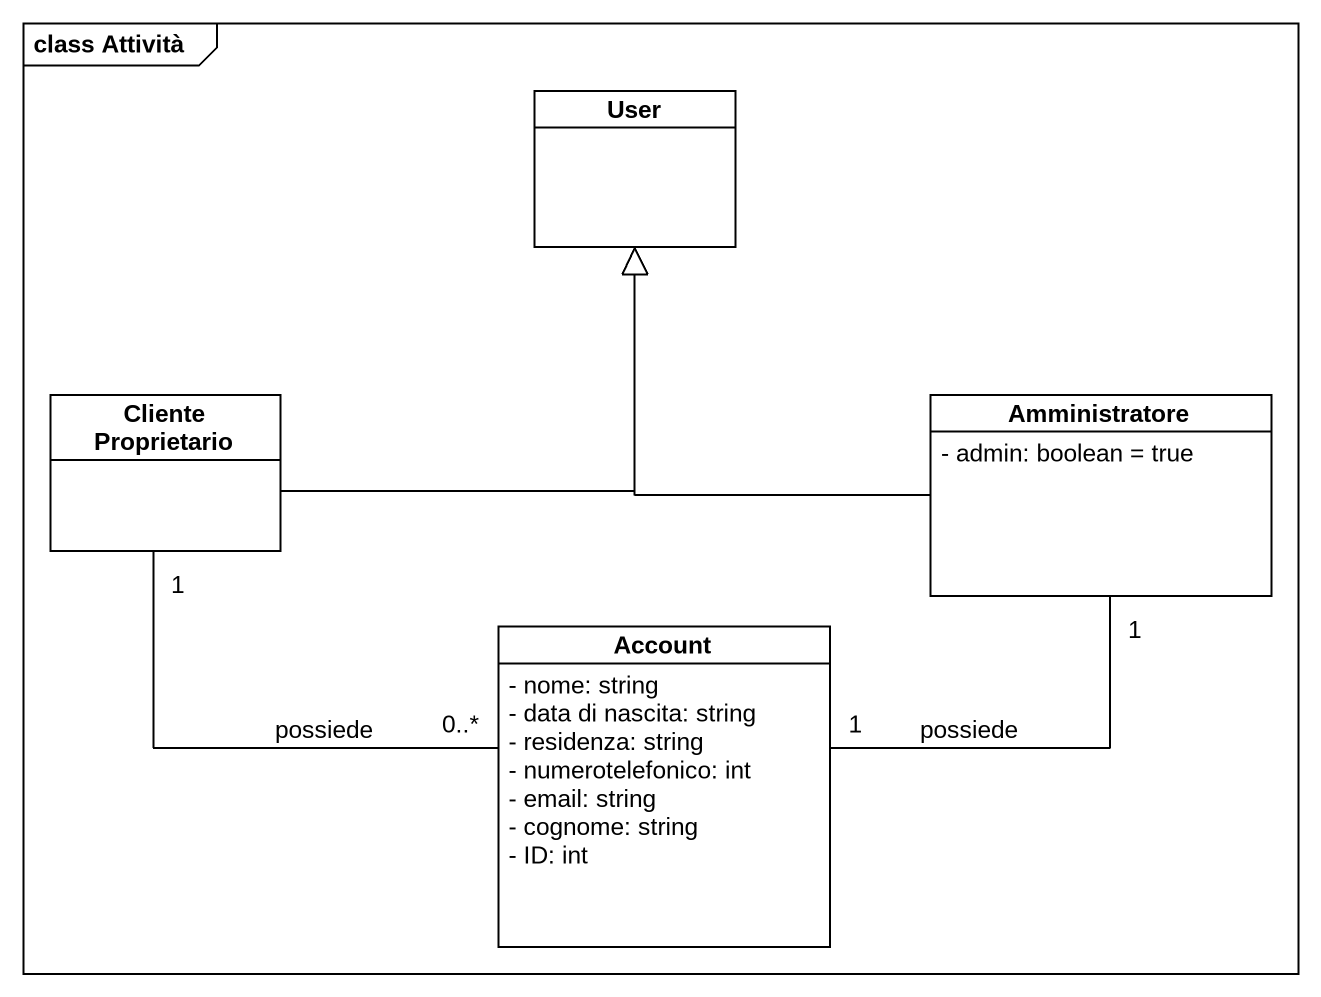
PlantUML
@startuml
mainframe class Attività
hide circle
hide empty members
skinparam classAttributeIconSize 0
class User
class "Cliente Proprietario" as Cliente_Proprietario
class Amministratore {
  - admin: boolean = true
}
class Account {
  - nome: string
  - data di nascita: string
  - residenza: string
  - numerotelefonico: int
  - email: string
  - cognome: string
  - ID: int
}
Cliente_Proprietario -up-|> User
Cliente_Proprietario "1" -- "0..*" Account : possiede
Amministratore -up-|> User
Account "1" -up- "1" Amministratore : possiede
@enduml
